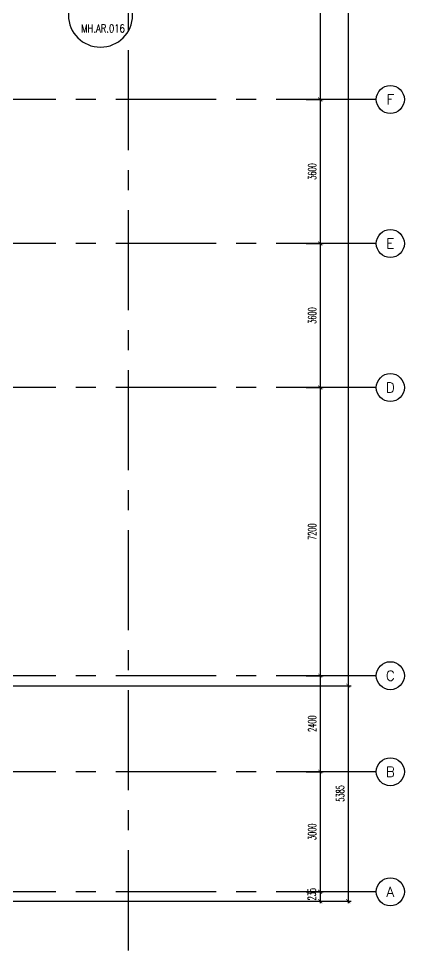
# Model space of a CAD drawing. Extents: x 417866.9 to 417960.2, y 43448 to 43538.2.
# Drawn here: x 417950.59 to 417960.22, y 43460.01 to 43483.29 of the extents above; entities that cross this region are included whole.
import ezdxf
from ezdxf.enums import TextEntityAlignment as Align

# ---------------------------------------------------------------- set-up
doc = ezdxf.new("R2010")
doc.units = 0
doc.header["$MEASUREMENT"] = 0
doc.header["$PDMODE"] = 3
doc.header["$PDSIZE"] = 0.1
doc.linetypes.add('CENTERX2', pattern=[4, 2.5, -0.5, 0.5, -0.5])
doc.layers.get('0').update_dxf_attribs({"linetype": 'CONTINUOUS'})
doc.layers.get('DEFPOINTS').update_dxf_attribs({"linetype": 'CONTINUOUS'})
for name, color, linetype in [('AX-CR', 2, 'CONTINUOUS'), ('AX-DIM', 4, 'CONTINUOUS'), ('AX-TXT', 6, 'CONTINUOUS'), ('AXES', 11, 'CENTERX2'), ('IND-ES', 6, 'CONTINUOUS'), ('IND-ES-TXT', 4, 'CONTINUOUS')]:
    doc.layers.add(name, color=color, linetype=linetype)
doc.styles.add('ROMANS', font='ROMANS.shx', dxfattribs={"width": 0.6})
doc.styles.add('S5', font='simplex.shx', dxfattribs={"width": 0.77})
doc.dimstyles.new('STANDARD in', dxfattribs={"dimtxt": 0.2, "dimasz": 0.1, "dimexe": 0.07, "dimexo": 0.05, "dimgap": 0.1, "dimtad": 1, "dimdec": 0, "dimlfac": 1000, "dimzin": 0, "dimdsep": 46, "dimtxsty": 'ROMANS', "dimblk": 'ARCHTICK', "dimcen": 0.05, "dimdle": 0.05, "dimclrd": 4, "dimclre": 4, "dimclrt": 2, "dimadec": 0, "dimazin": 0, "dimtfac": 1, "dimtdec": 0, "dimtmove": 2, "dimatfit": 3, "dimfxl": 0, "dimtolj": 1, "dimtzin": 0, "dimarcsym": 0})

# ---------------------------------------------------------------- blocks, each defined once
blk = doc.blocks.new('_ARCHTICK')
at = {"color": 0, "linetype": 'ByBlock', "const_width": 0.15}
blk.add_lwpolyline([(-0.5, -0.5), (0.5, 0.5)], dxfattribs=at)
blk = doc.blocks.new('*D142')
at = {"layer": 'AX-DIM', "color": 4, "lineweight": -2}
for p, q in [((417948.237, 43525.944), (417958.889, 43525.944)), ((417958.819, 43525.994), (417958.819, 43466.574)), ((417948.237, 43466.624), (417958.889, 43466.624))]:
    blk.add_line(p, q, dxfattribs=at)
at = {"layer": 'DEFPOINTS', "color": 0}
for p in [(417948.187, 43525.944), (417948.187, 43466.624), (417958.819, 43466.624)]:
    blk.add_point(p, dxfattribs=at)
at = {"layer": 'AX-DIM', "color": 4, "lineweight": -2, "xscale": 0.1, "yscale": 0.1, "zscale": 0.1}
for p, rotation in [((417958.819, 43525.944), 90), ((417958.819, 43466.624), 270)]:
    blk.add_blockref('_ARCHTICK', p, dxfattribs=dict(at, rotation=rotation))
at = {"layer": 'AX-DIM', "color": 2, "insert": (417958.619, 43496.284), "char_height": 0.2, "attachment_point": 5, "rotation": 90, "style": 'ROMANS'}
blk.add_mtext('\\A1;59320', dxfattribs=at)
blk = doc.blocks.new('*D455')
at = {"layer": 'AX-DIM', "color": 4, "lineweight": -2}
for p, q in [((417958.169, 43466.624), (417958.889, 43466.624)), ((417958.819, 43466.674), (417958.819, 43461.189)), ((417950.294, 43461.239), (417958.889, 43461.239))]:
    blk.add_line(p, q, dxfattribs=at)
at = {"layer": 'DEFPOINTS', "color": 0}
for p in [(417958.119, 43466.624), (417950.244, 43461.239), (417958.819, 43461.239)]:
    blk.add_point(p, dxfattribs=at)
at = {"layer": 'AX-DIM', "color": 4, "lineweight": -2, "xscale": 0.1, "yscale": 0.1, "zscale": 0.1}
for p, rotation in [((417958.819, 43466.624), 90), ((417958.819, 43461.239), 270)]:
    blk.add_blockref('_ARCHTICK', p, dxfattribs=dict(at, rotation=rotation))
at = {"layer": 'AX-DIM', "color": 2, "insert": (417958.619, 43463.932), "char_height": 0.2, "attachment_point": 5, "rotation": 90, "style": 'ROMANS'}
blk.add_mtext('\\A1;5385', dxfattribs=at)
blk = doc.blocks.new('*D144')
at = {"layer": 'AX-DIM', "color": 4, "lineweight": -2}
for p, q in [((417957.769, 43474.074), (417958.189, 43474.074)), ((417958.119, 43474.124), (417958.119, 43466.824)), ((417957.769, 43466.874), (417958.189, 43466.874))]:
    blk.add_line(p, q, dxfattribs=at)
at = {"layer": 'DEFPOINTS', "color": 0}
for p in [(417957.719, 43474.074), (417957.719, 43466.874), (417958.119, 43466.874)]:
    blk.add_point(p, dxfattribs=at)
at = {"layer": 'AX-DIM', "color": 4, "lineweight": -2, "xscale": 0.1, "yscale": 0.1, "zscale": 0.1}
for p, rotation in [((417958.119, 43474.074), 90), ((417958.119, 43466.874), 270)]:
    blk.add_blockref('_ARCHTICK', p, dxfattribs=dict(at, rotation=rotation))
at = {"layer": 'AX-DIM', "color": 2, "insert": (417957.919, 43470.474), "char_height": 0.2, "attachment_point": 5, "rotation": 90, "style": 'ROMANS'}
blk.add_mtext('\\A1;7200', dxfattribs=at)
blk = doc.blocks.new('AXR')
at = {"layer": 'AX-CR'}
blk.add_circle((350, 0), 350, dxfattribs=at)
at = {"layer": 'AX-TXT', "style": 'ROMANS'}
blk.add_attdef('AX', text='', height=250, dxfattribs=at).set_placement((350, 0), align=Align.MIDDLE)
blk = doc.blocks.new('*D145')
at = {"layer": 'AX-DIM', "color": 4, "lineweight": -2}
for p, q in [((417957.769, 43466.874), (417958.189, 43466.874)), ((417958.119, 43466.924), (417958.119, 43464.424)), ((417957.769, 43464.474), (417958.189, 43464.474))]:
    blk.add_line(p, q, dxfattribs=at)
at = {"layer": 'DEFPOINTS', "color": 0}
for p in [(417957.719, 43466.874), (417957.719, 43464.474), (417958.119, 43464.474)]:
    blk.add_point(p, dxfattribs=at)
at = {"layer": 'AX-DIM', "color": 4, "lineweight": -2, "xscale": 0.1, "yscale": 0.1, "zscale": 0.1}
for p, rotation in [((417958.119, 43466.874), 90), ((417958.119, 43464.474), 270)]:
    blk.add_blockref('_ARCHTICK', p, dxfattribs=dict(at, rotation=rotation))
at = {"layer": 'AX-DIM', "color": 2, "insert": (417957.919, 43465.674), "char_height": 0.2, "attachment_point": 5, "rotation": 90, "style": 'ROMANS'}
blk.add_mtext('\\A1;2400', dxfattribs=at)
blk = doc.blocks.new('*D146')
at = {"layer": 'AX-DIM', "color": 4, "lineweight": -2}
for p, q in [((417957.769, 43464.474), (417958.189, 43464.474)), ((417958.119, 43464.524), (417958.119, 43461.424)), ((417957.769, 43461.474), (417958.189, 43461.474))]:
    blk.add_line(p, q, dxfattribs=at)
at = {"layer": 'DEFPOINTS', "color": 0}
for p in [(417957.719, 43464.474), (417957.719, 43461.474), (417958.119, 43461.474)]:
    blk.add_point(p, dxfattribs=at)
at = {"layer": 'AX-DIM', "color": 4, "lineweight": -2, "xscale": 0.1, "yscale": 0.1, "zscale": 0.1}
for p, rotation in [((417958.119, 43464.474), 90), ((417958.119, 43461.474), 270)]:
    blk.add_blockref('_ARCHTICK', p, dxfattribs=dict(at, rotation=rotation))
at = {"layer": 'AX-DIM', "color": 2, "insert": (417957.919, 43462.974), "char_height": 0.2, "attachment_point": 5, "rotation": 90, "style": 'ROMANS'}
blk.add_mtext('\\A1;3000', dxfattribs=at)
blk = doc.blocks.new('*D456')
at = {"layer": 'AX-DIM', "color": 4, "lineweight": -2}
for p, q in [((417957.769, 43461.474), (417958.189, 43461.474)), ((417958.119, 43461.524), (417958.119, 43461.189)), ((417957.769, 43461.239), (417958.189, 43461.239))]:
    blk.add_line(p, q, dxfattribs=at)
at = {"layer": 'DEFPOINTS', "color": 0}
for p in [(417957.719, 43461.474), (417957.719, 43461.239), (417958.119, 43461.239)]:
    blk.add_point(p, dxfattribs=at)
at = {"layer": 'AX-DIM', "color": 4, "lineweight": -2, "xscale": 0.1, "yscale": 0.1, "zscale": 0.1}
for p, rotation in [((417958.119, 43461.474), 90), ((417958.119, 43461.239), 270)]:
    blk.add_blockref('_ARCHTICK', p, dxfattribs=dict(at, rotation=rotation))
at = {"layer": 'AX-DIM', "color": 2, "insert": (417957.912, 43461.413), "char_height": 0.2, "attachment_point": 5, "rotation": 90, "style": 'ROMANS'}
blk.add_mtext('\\A1;235', dxfattribs=at)
blk = doc.blocks.new('*D148')
at = {"layer": 'AX-DIM', "color": 4, "lineweight": -2}
for p, q in [((417957.769, 43488.474), (417958.189, 43488.474)), ((417958.119, 43488.524), (417958.119, 43481.224)), ((417957.769, 43481.274), (417958.189, 43481.274))]:
    blk.add_line(p, q, dxfattribs=at)
at = {"layer": 'DEFPOINTS', "color": 0}
for p in [(417957.719, 43488.474), (417957.719, 43481.274), (417958.119, 43481.274)]:
    blk.add_point(p, dxfattribs=at)
at = {"layer": 'AX-DIM', "color": 4, "lineweight": -2, "xscale": 0.1, "yscale": 0.1, "zscale": 0.1}
for p, rotation in [((417958.119, 43488.474), 90), ((417958.119, 43481.274), 270)]:
    blk.add_blockref('_ARCHTICK', p, dxfattribs=dict(at, rotation=rotation))
at = {"layer": 'AX-DIM', "color": 2, "insert": (417957.919, 43484.874), "char_height": 0.2, "attachment_point": 5, "rotation": 90, "style": 'ROMANS'}
blk.add_mtext('\\A1;7200', dxfattribs=at)
blk = doc.blocks.new('*D149')
at = {"layer": 'AX-DIM', "color": 4, "lineweight": -2}
for p, q in [((417957.769, 43477.674), (417958.189, 43477.674)), ((417958.119, 43477.724), (417958.119, 43474.024)), ((417957.769, 43474.074), (417958.189, 43474.074))]:
    blk.add_line(p, q, dxfattribs=at)
at = {"layer": 'DEFPOINTS', "color": 0}
for p in [(417957.719, 43477.674), (417957.719, 43474.074), (417958.119, 43474.074)]:
    blk.add_point(p, dxfattribs=at)
at = {"layer": 'AX-DIM', "color": 4, "lineweight": -2, "xscale": 0.1, "yscale": 0.1, "zscale": 0.1}
for p, rotation in [((417958.119, 43477.674), 90), ((417958.119, 43474.074), 270)]:
    blk.add_blockref('_ARCHTICK', p, dxfattribs=dict(at, rotation=rotation))
at = {"layer": 'AX-DIM', "color": 2, "insert": (417957.919, 43475.874), "char_height": 0.2, "attachment_point": 5, "rotation": 90, "style": 'ROMANS'}
blk.add_mtext('\\A1;3600', dxfattribs=at)
blk = doc.blocks.new('*D150')
at = {"layer": 'AX-DIM', "color": 4, "lineweight": -2}
for p, q in [((417957.769, 43481.274), (417958.189, 43481.274)), ((417958.119, 43481.324), (417958.119, 43477.624)), ((417957.769, 43477.674), (417958.189, 43477.674))]:
    blk.add_line(p, q, dxfattribs=at)
at = {"layer": 'DEFPOINTS', "color": 0}
for p in [(417957.719, 43481.274), (417957.719, 43477.674), (417958.119, 43477.674)]:
    blk.add_point(p, dxfattribs=at)
at = {"layer": 'AX-DIM', "color": 4, "lineweight": -2, "xscale": 0.1, "yscale": 0.1, "zscale": 0.1}
for p, rotation in [((417958.119, 43481.274), 90), ((417958.119, 43477.674), 270)]:
    blk.add_blockref('_ARCHTICK', p, dxfattribs=dict(at, rotation=rotation))
at = {"layer": 'AX-DIM', "color": 2, "insert": (417957.919, 43479.474), "char_height": 0.2, "attachment_point": 5, "rotation": 90, "style": 'ROMANS'}
blk.add_mtext('\\A1;3600', dxfattribs=at)

msp = doc.modelspace()

# ---------------------------------------------------------------- linework, layer by layer
at = {"layer": 'AXES'}
for p, q in [((417953.3366, 43460.01), (417953.3366, 43537.5491)), ((417959.5194, 43481.2743), (417889.6966, 43481.2743)), ((417959.5194, 43477.6743), (417889.6966, 43477.6743)), ((417959.5194, 43474.0743), (417889.6966, 43474.0743)), ((417959.5194, 43466.8743), (417890.8966, 43466.8743)), ((417959.5194, 43464.4743), (417881.2966, 43464.4743)), ((417959.5194, 43464.4743), (417889.6966, 43464.4743)), ((417959.5194, 43461.4743), (417887.8966, 43461.4743)), ((417959.5194, 43461.4743), (417887.8966, 43461.4743))]:
    msp.add_line(p, q, dxfattribs=at)
at = {"layer": 'IND-ES', "extrusion": (0, 0, -1)}
msp.add_ellipse((417952.6353, 43483.3811), major_axis=(-0.8, 0.0001), ratio=0.9999999, start_param=-0.0000763, end_param=6.283109, dxfattribs=at)

# ---------------------------------------------------------------- block references
at = {"layer": 'AXES', "xscale": 0.001000000047497451, "yscale": 0.0009999999892897904, "zscale": 0.001}
for p, values in [((417959.5194, 43481.2743), {'AX': 'F'}), ((417959.5194, 43477.6743), {'AX': 'E'}), ((417959.5194, 43474.0743), {'AX': 'D'}), ((417959.5194, 43466.8743), {'AX': 'C'}), ((417959.5194, 43464.4743), {'AX': 'B'}), ((417959.5194, 43461.4743), {'AX': 'A'})]:
    msp.add_blockref('AXR', p, dxfattribs=at).add_auto_attribs(values)

# ---------------------------------------------------------------- texts
at = {"layer": 'IND-ES-TXT', "color": 2, "style": 'S5', "width": 0.77}
msp.add_attdef('MH.AR.016', text='AR02', height=0.2, dxfattribs=at).set_placement((417952.6977, 43483.0503), align=Align.MIDDLE)

# ---------------------------------------------------------------- dimensions: what is measured, and where the dimension line sits
at = {"layer": 'AX-DIM'}
for base, p1, p2, picture, middle in [((417958.8194, 43466.6243), (417948.1866, 43525.9443), (417948.1866, 43466.6243), '*D142', (417958.6194, 43496.2843)), ((417958.1194, 43481.2743), (417957.7194, 43488.4743), (417957.7194, 43481.2743), '*D148', (417957.9194, 43484.8743)), ((417958.1194, 43477.6743), (417957.7194, 43481.2743), (417957.7194, 43477.6743), '*D150', (417957.9194, 43479.4743)), ((417958.1194, 43474.0743), (417957.7194, 43477.6743), (417957.7194, 43474.0743), '*D149', (417957.9194, 43475.8743)), ((417958.1194, 43466.8743), (417957.7194, 43474.0743), (417957.7194, 43466.8743), '*D144', (417957.9194, 43470.4743)), ((417958.1194, 43464.4743), (417957.7194, 43466.8743), (417957.7194, 43464.4743), '*D145', (417957.9194, 43465.6743)), ((417958.8194, 43461.2393), (417958.1194, 43466.6243), (417950.2442, 43461.2393), '*D455', (417958.6194, 43463.9318)), ((417958.1194, 43461.4743), (417957.7194, 43464.4743), (417957.7194, 43461.4743), '*D146', (417957.9194, 43462.9743))]:
    dim = msp.add_linear_dim(base=base, p1=p1, p2=p2, angle=270, dimstyle='STANDARD in', dxfattribs=at)
    dim.commit()
    dim.dimension.update_dxf_attribs({"geometry": picture, "text_midpoint": middle})
dim = msp.add_linear_dim(base=(417958.1194, 43461.2393), p1=(417957.7194, 43461.4743), p2=(417957.7194, 43461.2393), angle=270, dimstyle='STANDARD in', dxfattribs=at)
dim.commit()
dim.dimension.update_dxf_attribs({"geometry": '*D456', "text_midpoint": (417957.9115, 43461.4132), "dimtype": 160})

doc.saveas('drawing.dxf')
